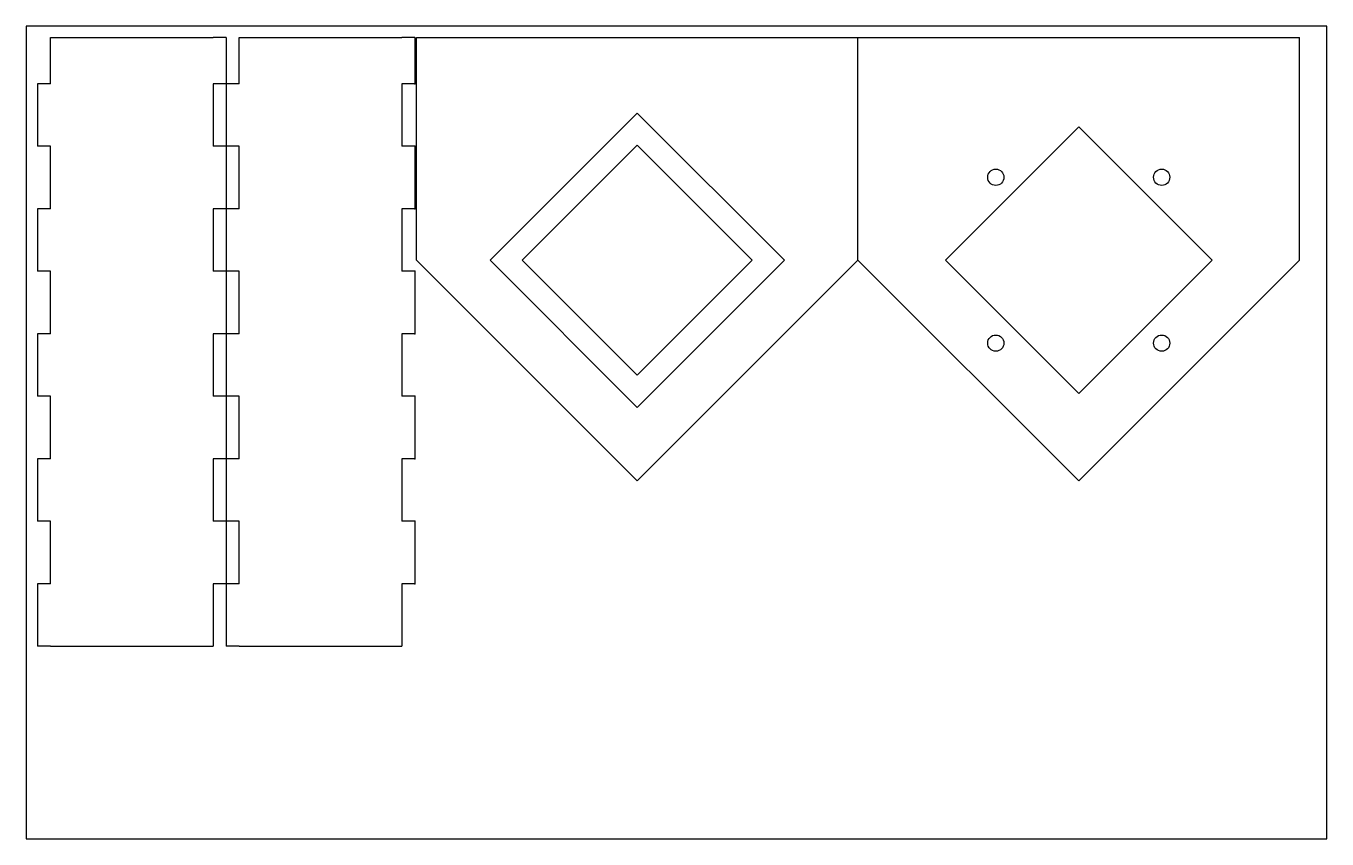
# Model space of a CAD drawing. Header units: millimetres. Extents: x 2666 to 3466, y 1157 to 1657.
import ezdxf

# ---------------------------------------------------------------- set-up
doc = ezdxf.new("R2010")
doc.units = ezdxf.units.MM
doc.layers.add('Tyk fuldstregslinje (Optegning)', color=7, linetype='Continuous', lineweight=30)

msp = doc.modelspace()

# ---------------------------------------------------------------- linework, layer by layer
at = {"layer": 'Tyk fuldstregslinje (Optegning)'}
for p, q in [((3466.05, 1656.85), (2666.05, 1656.85)), ((2666.05, 1656.85), (2666.05, 1156.85)), ((3466.05, 1156.85), (3466.05, 1656.85)), ((2681.12, 1621.34), (2681.12, 1649.78)), ((2681.12, 1649.78), (2781.12, 1649.78)), ((2789.12, 1649.78), (2781.12, 1649.78)), ((2789.12, 1649.78), (2789.12, 1621.34)), ((2797.12, 1621.34), (2797.12, 1649.78)), ((2797.12, 1649.78), (2897.12, 1649.78)), ((2905.12, 1649.78), (2897.12, 1649.78)), ((2905.12, 1649.78), (2905.12, 1621.34)), ((2906.12, 1649.78), (3177.65, 1649.78)), ((2906.12, 1512.81), (2906.12, 1649.78)), ((3177.65, 1649.78), (3449.18, 1649.78)), ((3177.65, 1512.81), (3177.65, 1649.78)), ((3449.18, 1512.81), (3449.18, 1649.78)), ((2673.12, 1621.34), (2673.12, 1582.9)), ((2681.12, 1621.34), (2673.12, 1621.34)), ((2781.12, 1621.34), (2781.12, 1582.9)), ((2789.12, 1621.34), (2781.12, 1621.34)), ((2789.12, 1621.34), (2789.12, 1582.9)), ((2797.12, 1621.34), (2789.12, 1621.34)), ((2897.12, 1621.34), (2897.12, 1582.9)), ((2905.12, 1621.34), (2897.12, 1621.34)), ((3041.88, 1603.32), (2951.37, 1512.81)), ((3132.39, 1512.81), (3041.88, 1603.32)), ((3313.41, 1594.84), (3231.39, 1512.81)), ((3395.44, 1512.81), (3313.41, 1594.84)), ((2681.12, 1582.9), (2673.12, 1582.9)), ((2681.12, 1544.46), (2681.12, 1582.9)), ((2789.12, 1582.9), (2781.12, 1582.9)), ((2789.12, 1582.9), (2789.12, 1544.46)), ((2797.12, 1582.9), (2789.12, 1582.9)), ((2797.12, 1544.46), (2797.12, 1582.9)), ((2905.12, 1582.9), (2897.12, 1582.9)), ((2905.12, 1582.9), (2905.12, 1544.46)), ((3041.88, 1583.52), (2971.17, 1512.81)), ((3112.59, 1512.81), (3041.88, 1583.52)), ((2673.12, 1544.46), (2673.12, 1506.02)), ((2681.12, 1544.46), (2673.12, 1544.46)), ((2781.12, 1544.46), (2781.12, 1506.02)), ((2789.12, 1544.46), (2781.12, 1544.46)), ((2789.12, 1544.46), (2789.12, 1506.02)), ((2797.12, 1544.46), (2789.12, 1544.46)), ((2897.12, 1544.46), (2897.12, 1506.02)), ((2905.12, 1544.46), (2897.12, 1544.46)), ((2906.12, 1512.81), (3041.88, 1377.05)), ((2951.37, 1512.81), (3041.88, 1422.3)), ((2971.17, 1512.81), (3041.88, 1442.1)), ((3041.88, 1442.1), (3112.59, 1512.81)), ((3041.88, 1377.05), (3177.65, 1512.81)), ((3041.88, 1422.3), (3132.39, 1512.81)), ((3177.65, 1512.81), (3313.41, 1377.05)), ((3231.39, 1512.81), (3313.41, 1430.79)), ((3313.41, 1430.79), (3395.44, 1512.81)), ((3313.41, 1377.05), (3449.18, 1512.81)), ((2681.12, 1506.02), (2673.12, 1506.02)), ((2681.12, 1467.59), (2681.12, 1506.02)), ((2789.12, 1506.02), (2781.12, 1506.02)), ((2789.12, 1506.02), (2789.12, 1467.59)), ((2797.12, 1506.02), (2789.12, 1506.02)), ((2797.12, 1467.59), (2797.12, 1506.02)), ((2905.12, 1506.02), (2897.12, 1506.02)), ((2905.12, 1506.02), (2905.12, 1467.59)), ((2673.12, 1467.59), (2673.12, 1429.15)), ((2681.12, 1467.59), (2673.12, 1467.59)), ((2781.12, 1467.59), (2781.12, 1429.15)), ((2789.12, 1467.59), (2781.12, 1467.59)), ((2789.12, 1467.59), (2789.12, 1429.15)), ((2797.12, 1467.59), (2789.12, 1467.59)), ((2897.12, 1467.59), (2897.12, 1429.15)), ((2905.12, 1467.59), (2897.12, 1467.59)), ((2681.12, 1429.15), (2673.12, 1429.15)), ((2681.12, 1390.71), (2681.12, 1429.15)), ((2789.12, 1429.15), (2781.12, 1429.15)), ((2789.12, 1429.15), (2789.12, 1390.71)), ((2797.12, 1429.15), (2789.12, 1429.15)), ((2797.12, 1390.71), (2797.12, 1429.15)), ((2905.12, 1429.15), (2897.12, 1429.15)), ((2905.12, 1429.15), (2905.12, 1390.71)), ((2673.12, 1390.71), (2673.12, 1352.27)), ((2681.12, 1390.71), (2673.12, 1390.71)), ((2781.12, 1390.71), (2781.12, 1352.27)), ((2789.12, 1390.71), (2781.12, 1390.71)), ((2789.12, 1390.71), (2789.12, 1352.27)), ((2797.12, 1390.71), (2789.12, 1390.71)), ((2897.12, 1390.71), (2897.12, 1352.27)), ((2905.12, 1390.71), (2897.12, 1390.71)), ((2681.12, 1352.27), (2673.12, 1352.27)), ((2681.12, 1313.83), (2681.12, 1352.27)), ((2789.12, 1352.27), (2781.12, 1352.27)), ((2789.12, 1352.27), (2789.12, 1313.83)), ((2797.12, 1352.27), (2789.12, 1352.27)), ((2797.12, 1313.83), (2797.12, 1352.27)), ((2905.12, 1352.27), (2897.12, 1352.27)), ((2905.12, 1352.27), (2905.12, 1313.83)), ((2673.12, 1313.83), (2673.12, 1275.39)), ((2681.12, 1313.83), (2673.12, 1313.83)), ((2781.12, 1313.83), (2781.12, 1275.39)), ((2789.12, 1313.83), (2781.12, 1313.83)), ((2789.12, 1313.83), (2789.12, 1275.39)), ((2797.12, 1313.83), (2789.12, 1313.83)), ((2897.12, 1313.83), (2897.12, 1275.39)), ((2905.12, 1313.83), (2897.12, 1313.83)), ((2681.12, 1275.39), (2673.12, 1275.39)), ((2681.12, 1275.39), (2781.12, 1275.39)), ((2797.12, 1275.39), (2789.12, 1275.39)), ((2797.12, 1275.39), (2897.12, 1275.39)), ((2666.05, 1156.85), (3466.05, 1156.85))]:
    msp.add_line(p, q, dxfattribs=at)
for centre in [(3262.41, 1563.81), (3364.41, 1563.81), (3262.41, 1461.81), (3364.41, 1461.81)]:
    msp.add_circle(centre, 5, dxfattribs=at)
for p in [(2789.12, 1621.34), (2905.12, 1621.34), (2789.12, 1582.9), (2905.12, 1582.9), (2789.12, 1544.46), (2905.12, 1544.46), (2789.12, 1506.02), (2905.12, 1506.02), (2789.12, 1467.59), (2905.12, 1467.59), (2789.12, 1429.15), (2905.12, 1429.15), (2789.12, 1390.71), (2905.12, 1390.71), (2789.12, 1352.27), (2905.12, 1352.27), (2789.12, 1313.83), (2905.12, 1313.83)]:
    msp.add_point(p, dxfattribs=at)

doc.saveas('drawing.dxf')
